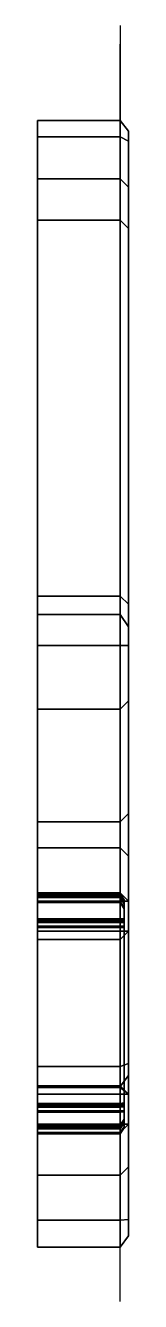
# Model space of a CAD drawing. Extents: x 1.64 to 1.81, y -4.38 to 4.39.
# Drawn here: x 1.637 to 1.813, y -4.375 to -1.9 of the extents above; entities that cross this region are included whole.
import ezdxf

# ---------------------------------------------------------------- set-up
doc = ezdxf.new("R2010")
doc.units = 0
for name, color, linetype in [('CAP_1', 254, 'CONTINUOUS'), ('CAP_1_3', 254, 'CONTINUOUS'), ('CAP_2', 254, 'CONTINUOUS'), ('CAP_2_3', 254, 'CONTINUOUS'), ('PATH_15', 7, 'CONTINUOUS'), ('PATH_16', 7, 'CONTINUOUS'), ('PATH_17', 7, 'CONTINUOUS'), ('PATH_18', 7, 'CONTINUOUS'), ('PATH_19', 7, 'CONTINUOUS'), ('PATH_20', 7, 'CONTINUOUS'), ('PATH_21', 7, 'CONTINUOUS'), ('PATH_22', 7, 'CONTINUOUS'), ('ROUNDING', 254, 'CONTINUOUS'), ('ROUNDING_3', 254, 'CONTINUOUS'), ('SYMBOL', 254, 'CONTINUOUS'), ('SYMBOL_1', 254, 'CONTINUOUS')]:
    doc.layers.add(name, color=color, linetype=linetype)

msp = doc.modelspace()

# ---------------------------------------------------------------- linework, layer by layer
at = {"layer": 'PATH_15'}
msp.add_polyline3d([(1.7966, -1.8996, 3.7348), (1.7966, -3.3082, 4.5384)], dxfattribs=at)
at = {"layer": 'PATH_16'}
msp.add_polyline3d([(1.7966, -1.9264, 3.852), (1.7966, -3.2687, 4.6175)], dxfattribs=at)
at = {"layer": 'PATH_17'}
msp.add_polyline3d([(1.7966, -1.9165, 2.9922), (1.7966, -3.0339, 3.5982)], dxfattribs=at)
at = {"layer": 'PATH_18'}
msp.add_polyline3d([(1.7966, -3.5848, 4.5597), (1.7966, -3.5848, 2.1871)], dxfattribs=at)
at = {"layer": 'PATH_19'}
msp.add_polyline3d([(1.7966, -4.2232, 4.2434), (1.7966, -4.2232, 1.9657)], dxfattribs=at)
at = {"layer": 'PATH_20'}
msp.add_polyline3d([(1.7966, -3.4085, 4.6327), (1.7966, -3.4085, 1.9681)], dxfattribs=at)
at = {"layer": 'PATH_21'}
msp.add_polyline3d([(1.7966, -2.1136, 4.2434), (1.7966, -2.1136, 1.9685)], dxfattribs=at)
at = {"layer": 'PATH_22'}
msp.add_polyline3d([(1.7966, -4.3752, 2.1249), (1.7966, -1.9361, 2.1268)], dxfattribs=at)

# ---------------------------------------------------------------- meshes
at = {"layer": 'CAP_1'}
mesh = msp.add_polyface(dxfattribs=at)
corners = [(1.8046, -3.9924, 2.4823), (1.8046, -4.024, 2.5188), (1.8046, -3.6351, 2.8617), (1.8046, -3.5987, 2.8277), (1.8046, -3.9949, 2.6258), (1.8046, -4.0265, 2.6623), (1.8046, -3.6376, 3.0052), (1.8046, -3.6011, 2.9712), (1.8046, -3.9973, 2.7693), (1.8046, -4.0289, 2.8058), (1.8046, -3.64, 3.1487), (1.8046, -3.6035, 3.1147), (1.8046, -4.0046, 2.9079), (1.8046, -4.0362, 2.9444), (1.8046, -3.6473, 3.2873), (1.8046, -3.6108, 3.2533), (1.8046, -4.007, 3.0466), (1.8046, -4.0386, 3.083), (1.8046, -3.6497, 3.426), (1.8046, -3.6132, 3.3919), (1.8046, -3.99, 3.2046), (1.8046, -4.0216, 3.2411), (1.8046, -3.6327, 3.5841), (1.8046, -3.5962, 3.55), (1.8046, -3.9924, 3.3481), (1.8046, -4.024, 3.3846), (1.8046, -3.6351, 3.7276), (1.8046, -3.5987, 3.6935), (1.8046, -3.9949, 3.4917), (1.8046, -4.0265, 3.5281), (1.8046, -3.6376, 3.8711), (1.8046, -3.6011, 3.837), (1.8046, -3.9973, 3.6303), (1.8046, -4.0289, 3.6668), (1.8046, -3.64, 4.0097), (1.8046, -3.6035, 3.9757)]
mesh.append_faces([[corners[k] for k in face] for face in [(2, 3, 0, 1), (6, 7, 4, 5), (10, 11, 8, 9), (14, 15, 12, 13), (18, 19, 16, 17), (22, 23, 20, 21), (26, 27, 24, 25), (30, 31, 28, 29), (34, 35, 32, 33)]])
at = {"layer": 'CAP_1_3'}
mesh = msp.add_polyface(dxfattribs=at)
corners = [(1.8126, -4.216, 3.5816), (1.8126, -4.2476, 3.6181), (1.8126, -3.1028, 4.6226), (1.8126, -3.0663, 4.5886), (1.8126, -3.9365, 4.5083), (1.8126, -3.9133, 4.5506), (1.8126, -2.1044, 3.57), (1.8126, -2.1237, 3.524), (1.8126, -3.657, 4.2846), (1.8126, -3.5986, 4.2846), (1.8126, -3.5986, 2.1831), (1.8126, -3.5111, 2.1831), (1.8126, -3.5111, 2.1248), (1.8126, -3.5986, 2.1248), (1.8126, -3.657, 2.1248), (1.8126, -3.973, 2.1248), (1.8126, -4.0313, 2.1248), (1.8126, -4.1139, 2.1248), (1.8126, -4.1139, 2.1831), (1.8126, -4.0313, 2.1831), (1.8126, -4.0313, 4.0024), (1.8126, -3.973, 4.0024), (1.8126, -3.973, 2.4224), (1.8126, -3.657, 2.7011), (1.8126, -2.2933, 2.1813), (1.8126, -2.2933, 2.5504), (1.8126, -3.0225, 2.5504), (1.8126, -3.0225, 3.5841), (1.8126, -2.2933, 3.1901), (1.8126, -2.2933, 3.6157), (1.8126, -3.4285, 4.231), (1.8126, -3.4285, 2.368), (1.8126, -3.2097, 2.1248), (1.8126, -3.2097, 2.1229), (1.8126, -2.2131, 2.1229), (1.8126, -2.2131, 2.1813)]
mesh.append_faces([[corners[k] for k in face] for face in [(2, 3, 0, 1), (4, 5, 6, 7), (23, 8, 9, 10), (10, 11, 12, 13), (10, 13, 14, 14), (10, 14, 22, 23), (22, 14, 15, 19), (15, 16, 19, 19), (16, 17, 18, 19), (22, 19, 20, 21), (35, 34, 24, 24), (24, 34, 33, 32), (24, 32, 26, 25), (32, 31, 26, 26), (31, 30, 27, 26), (27, 30, 29, 28)]])
at = {"layer": 'CAP_2'}
mesh = msp.add_polyface(dxfattribs=at)
corners = [(1.6366, -3.9932, 2.471), (1.6366, -4.0353, 2.5195), (1.6366, -3.635, 2.8725), (1.6366, -3.5867, 2.8275), (1.6366, -3.9956, 2.6145), (1.6366, -4.0377, 2.663), (1.6366, -3.6374, 3.016), (1.6366, -3.5892, 2.971), (1.6366, -3.9981, 2.758), (1.6366, -4.0401, 2.8065), (1.6366, -3.6398, 3.1595), (1.6366, -3.5916, 3.1145), (1.6366, -4.0054, 2.8966), (1.6366, -4.0474, 2.9452), (1.6366, -3.6471, 3.2982), (1.6366, -3.5989, 3.2531), (1.6366, -4.0078, 3.0352), (1.6366, -4.0498, 3.0838), (1.6366, -3.6495, 3.4368), (1.6366, -3.6013, 3.3918), (1.6366, -3.9908, 3.1933), (1.6366, -4.0328, 3.2419), (1.6366, -3.6325, 3.5949), (1.6366, -3.5843, 3.5498), (1.6366, -3.9932, 3.3368), (1.6366, -4.0353, 3.3854), (1.6366, -3.635, 3.7384), (1.6366, -3.5867, 3.6933), (1.6366, -3.9956, 3.4803), (1.6366, -4.0377, 3.5289), (1.6366, -3.6374, 3.8819), (1.6366, -3.5892, 3.8368), (1.6366, -3.9981, 3.619), (1.6366, -4.0401, 3.6675), (1.6366, -3.6398, 4.0205), (1.6366, -3.5916, 3.9755)]
mesh.append_faces([[corners[k] for k in face] for face in [(0, 3, 2, 1), (4, 7, 6, 5), (8, 11, 10, 9), (12, 15, 14, 13), (16, 19, 18, 17), (20, 23, 22, 21), (24, 27, 26, 25), (28, 31, 30, 29), (32, 35, 34, 33)]])
at = {"layer": 'CAP_2_3'}
mesh = msp.add_polyface(dxfattribs=at)
corners = [(1.6366, -4.2176, 3.559), (1.6366, -4.2701, 3.6197), (1.6366, -3.1025, 4.6442), (1.6366, -3.0425, 4.5882), (1.6366, -3.9583, 4.5019), (1.6366, -3.9196, 4.5723), (1.6366, -2.084, 3.5772), (1.6366, -2.1157, 3.5015), (1.6366, -3.673, 4.3006), (1.6366, -3.5826, 4.3006), (1.6366, -3.5826, 2.1991), (1.6366, -3.4951, 2.1991), (1.6366, -3.4951, 2.1088), (1.6366, -3.5986, 2.1088), (1.6366, -3.657, 2.1088), (1.6366, -3.973, 2.1088), (1.6366, -4.0313, 2.1088), (1.6366, -4.1299, 2.1088), (1.6366, -4.1299, 2.1991), (1.6366, -4.0473, 2.1991), (1.6366, -4.0473, 4.0184), (1.6366, -3.957, 4.0184), (1.6366, -3.9598, 2.4516), (1.6366, -3.673, 2.7083), (1.6366, -2.2773, 2.1973), (1.6366, -2.2773, 2.5664), (1.6366, -3.0065, 2.5664), (1.6366, -3.0065, 3.5572), (1.6366, -2.2773, 3.1632), (1.6366, -2.2773, 3.6252), (1.6366, -3.4445, 4.2579), (1.6366, -3.4445, 2.3618), (1.6366, -3.2257, 2.1186), (1.6366, -3.2257, 2.1069), (1.6366, -2.1971, 2.1069), (1.6366, -2.1971, 2.1973)]
mesh.append_faces([[corners[k] for k in face] for face in [(0, 3, 2, 1), (4, 7, 6, 5), (23, 10, 9, 8), (10, 23, 22, 14), (15, 14, 22, 19), (22, 21, 20, 19), (19, 16, 15, 15), (19, 18, 17, 16), (14, 13, 10, 10), (13, 12, 11, 10), (24, 34, 35, 35), (24, 25, 26, 32), (24, 32, 33, 34), (31, 26, 27, 30), (26, 31, 32, 32), (27, 28, 29, 30)]])
at = {"layer": 'ROUNDING'}
mesh = msp.add_polyface(dxfattribs=at)
corners = [(1.7966, -3.9932, 2.471), (1.7966, -4.0353, 2.5195), (1.7966, -3.635, 2.8725), (1.7966, -3.5867, 2.8275), (1.8046, -3.9924, 2.4823), (1.8046, -4.024, 2.5188), (1.8046, -3.6351, 2.8617), (1.8046, -3.5987, 2.8277), (1.7966, -3.9956, 2.6145), (1.7966, -4.0377, 2.663), (1.7966, -3.6374, 3.016), (1.7966, -3.5892, 2.971), (1.8046, -3.9949, 2.6258), (1.8046, -4.0265, 2.6623), (1.8046, -3.6376, 3.0052), (1.8046, -3.6011, 2.9712), (1.7966, -3.9981, 2.758), (1.7966, -4.0401, 2.8065), (1.7966, -3.6398, 3.1595), (1.7966, -3.5916, 3.1145), (1.8046, -3.9973, 2.7693), (1.8046, -4.0289, 2.8058), (1.8046, -3.64, 3.1487), (1.8046, -3.6035, 3.1147), (1.7966, -4.0054, 2.8966), (1.7966, -4.0474, 2.9452), (1.7966, -3.6471, 3.2982), (1.7966, -3.5989, 3.2531), (1.8046, -4.0046, 2.9079), (1.8046, -4.0362, 2.9444), (1.8046, -3.6473, 3.2873), (1.8046, -3.6108, 3.2533), (1.7966, -4.0078, 3.0352), (1.7966, -4.0498, 3.0838), (1.7966, -3.6495, 3.4368), (1.7966, -3.6013, 3.3918), (1.8046, -4.007, 3.0466), (1.8046, -4.0386, 3.083), (1.8046, -3.6497, 3.426), (1.8046, -3.6132, 3.3919), (1.7966, -3.9908, 3.1933), (1.7966, -4.0328, 3.2419), (1.7966, -3.6325, 3.5949), (1.7966, -3.5843, 3.5498), (1.8046, -3.99, 3.2046), (1.8046, -4.0216, 3.2411), (1.8046, -3.6327, 3.5841), (1.8046, -3.5962, 3.55), (1.7966, -3.9932, 3.3368), (1.7966, -4.0353, 3.3854), (1.7966, -3.635, 3.7384), (1.7966, -3.5867, 3.6933), (1.8046, -3.9924, 3.3481), (1.8046, -4.024, 3.3846), (1.8046, -3.6351, 3.7276), (1.8046, -3.5987, 3.6935), (1.7966, -3.9956, 3.4803), (1.7966, -4.0377, 3.5289), (1.7966, -3.6374, 3.8819), (1.7966, -3.5892, 3.8368), (1.8046, -3.9949, 3.4917), (1.8046, -4.0265, 3.5281), (1.8046, -3.6376, 3.8711), (1.8046, -3.6011, 3.837), (1.7966, -3.9981, 3.619), (1.7966, -4.0401, 3.6675), (1.7966, -3.6398, 4.0205), (1.7966, -3.5916, 3.9755), (1.8046, -3.9973, 3.6303), (1.8046, -4.0289, 3.6668), (1.8046, -3.64, 4.0097), (1.8046, -3.6035, 3.9757)]
mesh.append_faces([[corners[k] for k in face] for face in [(0, 1, 5, 4), (1, 2, 6, 5), (2, 3, 7, 6), (3, 0, 4, 7), (8, 9, 13, 12), (9, 10, 14, 13), (10, 11, 15, 14), (11, 8, 12, 15), (16, 17, 21, 20), (17, 18, 22, 21), (18, 19, 23, 22), (19, 16, 20, 23), (24, 25, 29, 28), (25, 26, 30, 29), (26, 27, 31, 30), (27, 24, 28, 31), (32, 33, 37, 36), (33, 34, 38, 37), (34, 35, 39, 38), (35, 32, 36, 39), (40, 41, 45, 44), (41, 42, 46, 45), (42, 43, 47, 46), (43, 40, 44, 47), (48, 49, 53, 52), (49, 50, 54, 53), (50, 51, 55, 54), (51, 48, 52, 55), (56, 57, 61, 60), (57, 58, 62, 61), (58, 59, 63, 62), (59, 56, 60, 63), (64, 65, 69, 68), (65, 66, 70, 69), (66, 67, 71, 70), (67, 64, 68, 71)]])
at = {"layer": 'ROUNDING_3'}
mesh = msp.add_polyface(dxfattribs=at)
corners = [(1.7966, -4.2176, 3.559), (1.7966, -4.2701, 3.6197), (1.7966, -3.1025, 4.6442), (1.7966, -3.0425, 4.5882), (1.8126, -4.216, 3.5816), (1.8126, -4.2476, 3.6181), (1.8126, -3.1028, 4.6226), (1.8126, -3.0663, 4.5886), (1.7966, -3.9583, 4.5019), (1.7966, -3.9196, 4.5723), (1.7966, -2.084, 3.5772), (1.7966, -2.1157, 3.5015), (1.8126, -3.9365, 4.5083), (1.8126, -3.9133, 4.5506), (1.8126, -2.1044, 3.57), (1.8126, -2.1237, 3.524), (1.7966, -3.673, 4.3006), (1.7966, -3.5826, 4.3006), (1.7966, -3.5826, 2.1991), (1.7966, -3.4951, 2.1991), (1.7966, -3.4951, 2.1088), (1.7966, -3.5986, 2.1088), (1.7966, -3.657, 2.1088), (1.7966, -3.973, 2.1088), (1.7966, -4.0313, 2.1088), (1.7966, -4.1299, 2.1088), (1.7966, -4.1299, 2.1991), (1.7966, -4.0473, 2.1991), (1.7966, -4.0473, 4.0184), (1.7966, -3.957, 4.0184), (1.7966, -3.9598, 2.4516), (1.7966, -3.673, 2.7083), (1.8126, -3.657, 4.2846), (1.8126, -3.5986, 4.2846), (1.8126, -3.5986, 2.1831), (1.8126, -3.5111, 2.1831), (1.8126, -3.5111, 2.1248), (1.8126, -3.5986, 2.1248), (1.8126, -3.657, 2.1248), (1.8126, -3.973, 2.1248), (1.8126, -4.0313, 2.1248), (1.8126, -4.1139, 2.1248), (1.8126, -4.1139, 2.1831), (1.8126, -4.0313, 2.1831), (1.8126, -4.0313, 4.0024), (1.8126, -3.973, 4.0024), (1.8126, -3.973, 2.4224), (1.8126, -3.657, 2.7011), (1.7966, -2.2773, 2.1973), (1.7966, -2.2773, 2.5664), (1.7966, -3.0065, 2.5664), (1.7966, -3.0065, 3.5572), (1.7966, -2.2773, 3.1632), (1.7966, -2.2773, 3.6252), (1.7966, -3.4445, 4.2579), (1.7966, -3.4445, 2.3618), (1.7966, -3.2257, 2.1186), (1.7966, -3.2257, 2.1069), (1.7966, -2.1971, 2.1069), (1.7966, -2.1971, 2.1973), (1.8126, -2.2933, 2.1813), (1.8126, -2.2933, 2.5504), (1.8126, -3.0225, 2.5504), (1.8126, -3.0225, 3.5841), (1.8126, -2.2933, 3.1901), (1.8126, -2.2933, 3.6157), (1.8126, -3.4285, 4.231), (1.8126, -3.4285, 2.368), (1.8126, -3.2097, 2.1248), (1.8126, -3.2097, 2.1229), (1.8126, -2.2131, 2.1229), (1.8126, -2.2131, 2.1813)]
mesh.append_faces([[corners[k] for k in face] for face in [(0, 1, 5, 4), (1, 2, 6, 5), (2, 3, 7, 6), (3, 0, 4, 7), (8, 9, 13, 12), (9, 10, 14, 13), (10, 11, 15, 14), (11, 8, 12, 15), (16, 17, 33, 32), (17, 18, 34, 33), (18, 19, 35, 34), (19, 20, 36, 35), (20, 21, 37, 36), (21, 22, 38, 37), (22, 23, 39, 38), (23, 24, 40, 39), (24, 25, 41, 40), (25, 26, 42, 41), (26, 27, 43, 42), (27, 28, 44, 43), (28, 29, 45, 44), (29, 30, 46, 45), (30, 31, 47, 46), (31, 16, 32, 47), (48, 60, 61, 49), (49, 61, 62, 50), (50, 62, 63, 51), (51, 63, 64, 52), (52, 64, 65, 53), (53, 65, 66, 54), (54, 66, 67, 55), (55, 67, 68, 56), (56, 68, 69, 57), (57, 69, 70, 58), (58, 70, 71, 59), (59, 71, 60, 48)]])
at = {"layer": 'SYMBOL'}
mesh = msp.add_polyface(dxfattribs=at)
corners = [(1.7966, -4.2176, 3.559), (1.7966, -4.2701, 3.6197), (1.7966, -3.1025, 4.6442), (1.7966, -3.0425, 4.5882), (1.7966, -3.9583, 4.5019), (1.7966, -3.9196, 4.5723), (1.7966, -2.084, 3.5772), (1.7966, -2.1157, 3.5015), (1.7966, -3.673, 4.3006), (1.7966, -3.5826, 4.3006), (1.7966, -3.5826, 2.1991), (1.7966, -3.4951, 2.1991), (1.7966, -3.4951, 2.1088), (1.7966, -3.5986, 2.1088), (1.7966, -3.657, 2.1088), (1.7966, -3.973, 2.1088), (1.7966, -4.0313, 2.1088), (1.7966, -4.1299, 2.1088), (1.7966, -4.1299, 2.1991), (1.7966, -4.0473, 2.1991), (1.7966, -4.0473, 4.0184), (1.7966, -3.957, 4.0184), (1.7966, -3.9598, 2.4516), (1.7966, -3.673, 2.7083), (1.7966, -2.2773, 2.1973), (1.7966, -2.2773, 2.5664), (1.7966, -3.0065, 2.5664), (1.7966, -3.0065, 3.5572), (1.7966, -2.2773, 3.1632), (1.7966, -2.2773, 3.6252), (1.7966, -3.4445, 4.2579), (1.7966, -3.4445, 2.3618), (1.7966, -3.2257, 2.1186), (1.7966, -3.2257, 2.1069), (1.7966, -2.1971, 2.1069), (1.7966, -2.1971, 2.1973), (1.6366, -4.2176, 3.559), (1.6366, -4.2701, 3.6197), (1.6366, -3.1025, 4.6442), (1.6366, -3.0425, 4.5882), (1.6366, -3.9583, 4.5019), (1.6366, -3.9196, 4.5723), (1.6366, -2.084, 3.5772), (1.6366, -2.1157, 3.5015), (1.6366, -3.673, 4.3006), (1.6366, -3.5826, 4.3006), (1.6366, -3.5826, 2.1991), (1.6366, -3.4951, 2.1991), (1.6366, -3.4951, 2.1088), (1.6366, -3.5986, 2.1088), (1.6366, -3.657, 2.1088), (1.6366, -3.973, 2.1088), (1.6366, -4.0313, 2.1088), (1.6366, -4.1299, 2.1088), (1.6366, -4.1299, 2.1991), (1.6366, -4.0473, 2.1991), (1.6366, -4.0473, 4.0184), (1.6366, -3.957, 4.0184), (1.6366, -3.9598, 2.4516), (1.6366, -3.673, 2.7083), (1.6366, -2.2773, 2.1973), (1.6366, -2.2773, 2.5664), (1.6366, -3.0065, 2.5664), (1.6366, -3.0065, 3.5572), (1.6366, -2.2773, 3.1632), (1.6366, -2.2773, 3.6252), (1.6366, -3.4445, 4.2579), (1.6366, -3.4445, 2.3618), (1.6366, -3.2257, 2.1186), (1.6366, -3.2257, 2.1069), (1.6366, -2.1971, 2.1069), (1.6366, -2.1971, 2.1973)]
mesh.append_faces([[corners[k] for k in face] for face in [(0, 36, 37, 1), (1, 37, 38, 2), (2, 38, 39, 3), (3, 39, 36, 0), (4, 40, 41, 5), (5, 41, 42, 6), (6, 42, 43, 7), (7, 43, 40, 4), (8, 44, 45, 9), (9, 45, 46, 10), (10, 46, 47, 11), (11, 47, 48, 12), (12, 48, 49, 13), (13, 49, 50, 14), (14, 50, 51, 15), (15, 51, 52, 16), (16, 52, 53, 17), (17, 53, 54, 18), (18, 54, 55, 19), (19, 55, 56, 20), (20, 56, 57, 21), (21, 57, 58, 22), (22, 58, 59, 23), (23, 59, 44, 8), (24, 25, 61, 60), (25, 26, 62, 61), (26, 27, 63, 62), (27, 28, 64, 63), (28, 29, 65, 64), (29, 30, 66, 65), (30, 31, 67, 66), (31, 32, 68, 67), (32, 33, 69, 68), (33, 34, 70, 69), (34, 35, 71, 70), (35, 24, 60, 71)]])
at = {"layer": 'SYMBOL_1'}
mesh = msp.add_polyface(dxfattribs=at)
corners = [(1.7966, -3.9932, 2.471), (1.7966, -4.0353, 2.5195), (1.7966, -3.635, 2.8725), (1.7966, -3.5867, 2.8275), (1.7966, -3.9956, 2.6145), (1.7966, -4.0377, 2.663), (1.7966, -3.6374, 3.016), (1.7966, -3.5892, 2.971), (1.7966, -3.9981, 2.758), (1.7966, -4.0401, 2.8065), (1.7966, -3.6398, 3.1595), (1.7966, -3.5916, 3.1145), (1.7966, -4.0054, 2.8966), (1.7966, -4.0474, 2.9452), (1.7966, -3.6471, 3.2982), (1.7966, -3.5989, 3.2531), (1.7966, -4.0078, 3.0352), (1.7966, -4.0498, 3.0838), (1.7966, -3.6495, 3.4368), (1.7966, -3.6013, 3.3918), (1.7966, -3.9908, 3.1933), (1.7966, -4.0328, 3.2419), (1.7966, -3.6325, 3.5949), (1.7966, -3.5843, 3.5498), (1.7966, -3.9932, 3.3368), (1.7966, -4.0353, 3.3854), (1.7966, -3.635, 3.7384), (1.7966, -3.5867, 3.6933), (1.7966, -3.9956, 3.4803), (1.7966, -4.0377, 3.5289), (1.7966, -3.6374, 3.8819), (1.7966, -3.5892, 3.8368), (1.7966, -3.9981, 3.619), (1.7966, -4.0401, 3.6675), (1.7966, -3.6398, 4.0205), (1.7966, -3.5916, 3.9755), (1.6366, -3.9932, 2.471), (1.6366, -4.0353, 2.5195), (1.6366, -3.635, 2.8725), (1.6366, -3.5867, 2.8275), (1.6366, -3.9956, 2.6145), (1.6366, -4.0377, 2.663), (1.6366, -3.6374, 3.016), (1.6366, -3.5892, 2.971), (1.6366, -3.9981, 2.758), (1.6366, -4.0401, 2.8065), (1.6366, -3.6398, 3.1595), (1.6366, -3.5916, 3.1145), (1.6366, -4.0054, 2.8966), (1.6366, -4.0474, 2.9452), (1.6366, -3.6471, 3.2982), (1.6366, -3.5989, 3.2531), (1.6366, -4.0078, 3.0352), (1.6366, -4.0498, 3.0838), (1.6366, -3.6495, 3.4368), (1.6366, -3.6013, 3.3918), (1.6366, -3.9908, 3.1933), (1.6366, -4.0328, 3.2419), (1.6366, -3.6325, 3.5949), (1.6366, -3.5843, 3.5498), (1.6366, -3.9932, 3.3368), (1.6366, -4.0353, 3.3854), (1.6366, -3.635, 3.7384), (1.6366, -3.5867, 3.6933), (1.6366, -3.9956, 3.4803), (1.6366, -4.0377, 3.5289), (1.6366, -3.6374, 3.8819), (1.6366, -3.5892, 3.8368), (1.6366, -3.9981, 3.619), (1.6366, -4.0401, 3.6675), (1.6366, -3.6398, 4.0205), (1.6366, -3.5916, 3.9755)]
mesh.append_faces([[corners[k] for k in face] for face in [(0, 36, 37, 1), (1, 37, 38, 2), (2, 38, 39, 3), (3, 39, 36, 0), (4, 40, 41, 5), (5, 41, 42, 6), (6, 42, 43, 7), (7, 43, 40, 4), (8, 44, 45, 9), (9, 45, 46, 10), (10, 46, 47, 11), (11, 47, 44, 8), (12, 48, 49, 13), (13, 49, 50, 14), (14, 50, 51, 15), (15, 51, 48, 12), (16, 52, 53, 17), (17, 53, 54, 18), (18, 54, 55, 19), (19, 55, 52, 16), (20, 56, 57, 21), (21, 57, 58, 22), (22, 58, 59, 23), (23, 59, 56, 20), (24, 60, 61, 25), (25, 61, 62, 26), (26, 62, 63, 27), (27, 63, 60, 24), (28, 64, 65, 29), (29, 65, 66, 30), (30, 66, 67, 31), (31, 67, 64, 28), (32, 68, 69, 33), (33, 69, 70, 34), (34, 70, 71, 35), (35, 71, 68, 32)]])

doc.saveas('drawing.dxf')
